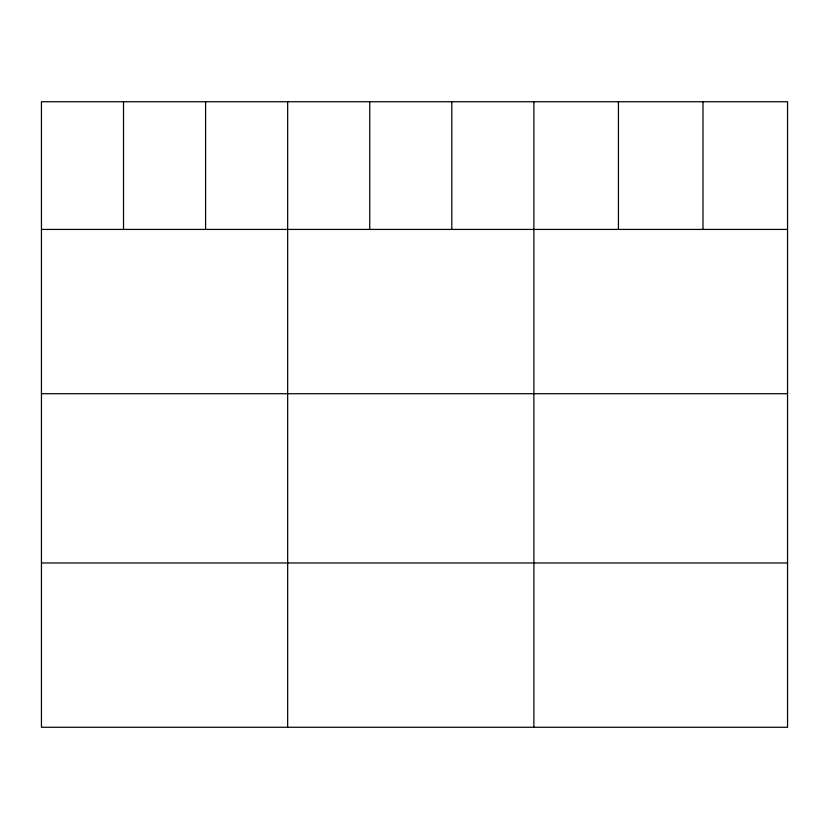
<?xml version="1.0" encoding="UTF-8"?>
<svg xmlns="http://www.w3.org/2000/svg" width="829" height="829" viewBox="0 0 829 829"><rect width="100%" height="100%" fill="white"/><g stroke="black" fill="none" stroke-linecap="round" stroke-linejoin="round"><path stroke-width="1.24" d="M787.55 229.426L787.55 727.261L41.45 727.261L41.45 101.739L787.55 101.739L787.55 229.426L41.45 229.426M41.45 393.713L787.55 393.713M41.45 562.974L787.55 562.974M702.992 101.739L702.992 229.426M618.434 101.739L618.434 229.426M533.876 101.739L533.876 727.261M451.805 101.739L451.805 229.426M369.734 101.739L369.734 229.426M287.663 101.739L287.663 727.261M205.592 101.739L205.592 229.426M123.521 101.739L123.521 229.426"/></g></svg>
